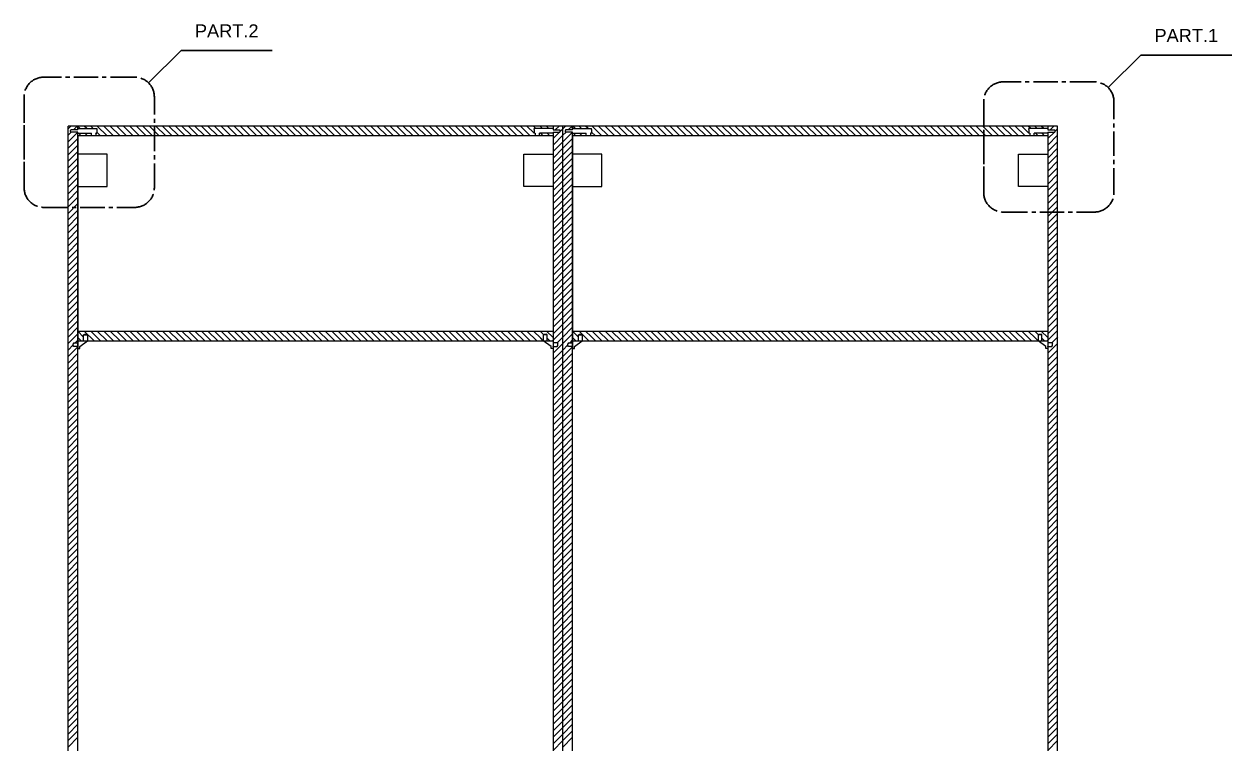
# Model space of a CAD drawing. Header units: millimetres. Extents: x -1233 to 3094, y -223 to 1764.
# Drawn here: x -715.5 to -530, y 1411.6 to 1522.2 of the extents above; entities that cross this region are included whole.
import ezdxf
from ezdxf.enums import TextEntityAlignment as Align

# ---------------------------------------------------------------- set-up
doc = ezdxf.new("R2010")
doc.units = ezdxf.units.MM
doc.linetypes.add('CENTER2', pattern=[1.125, 0.75, -0.125, 0.125, -0.125])
doc.layers.get('0').update_dxf_attribs({"color": 8})
doc.layers.add('A-SECT A-MCUT', color=7, linetype='Continuous', lineweight=35)
doc.layers.add('Campiture', color=1, linetype='Continuous')
doc.layers.add('Incastri', color=4, linetype='Continuous')
doc.styles.add('ARIAL', font='Arial.ttf')

msp = doc.modelspace()

# ---------------------------------------------------------------- linework, layer by layer
for p, q in [((-708.81, 1305.37), (-708.81, 1506.57)), ((-632.81, 1506.57), (-708.81, 1506.57)), ((-707.31, 1505.98), (-707.31, 1506.57)), ((-634.31, 1506.57), (-634.31, 1505.98)), ((-634.31, 1506.57), (-634.31, 1506.19)), ((-556.81, 1506.57), (-632.81, 1506.57)), ((-632.81, 1311.37), (-632.81, 1506.57)), ((-631.31, 1505.98), (-631.31, 1506.57)), ((-558.31, 1506.57), (-558.31, 1505.98)), ((-558.31, 1506.57), (-558.31, 1506.19)), ((-556.81, 1311.37), (-556.81, 1506.57)), ((-556.81, 1311.37), (-556.81, 1506.57)), ((-707.31, 1458.14), (-707.31, 1505.65)), ((-707.31, 1505.07), (-707.31, 1475.07)), ((-634.31, 1505.07), (-707.31, 1505.07)), ((-636.41, 1505.09), (-636.41, 1505.07)), ((-634.31, 1505.65), (-634.31, 1334.86)), ((-631.31, 1458.14), (-631.31, 1505.65)), ((-558.31, 1505.07), (-631.31, 1505.07)), ((-631.31, 1505.07), (-631.31, 1475.07)), ((-560.41, 1505.09), (-560.41, 1505.07)), ((-558.31, 1505.65), (-558.31, 1335.26)), ((-558.31, 1505.07), (-558.31, 1502.27)), ((-707.31, 1475.07), (-707.31, 1473.57)), ((-707.31, 1475.07), (-634.31, 1475.07)), ((-631.31, 1475.07), (-631.31, 1473.57)), ((-631.31, 1475.07), (-558.31, 1475.07)), ((-707.31, 1473.57), (-707.31, 1472.37)), ((-707.31, 1473.57), (-634.31, 1473.57)), ((-634.31, 1473.57), (-634.31, 1472.37)), ((-631.31, 1473.57), (-631.31, 1472.37)), ((-631.31, 1473.57), (-558.31, 1473.57)), ((-558.31, 1473.57), (-558.31, 1472.37)), ((-707.31, 1456.64), (-707.31, 1458.14)), ((-631.31, 1456.64), (-631.31, 1458.14)), ((-707.31, 1409.72), (-707.31, 1456.64)), ((-631.31, 1409.72), (-631.31, 1456.64))]:
    msp.add_line(p, q)
at = {"color": 175, "linetype": 'Continuous'}
for p, q in [((-704.56, 1505.39), (-704.51, 1505.45)), ((-634.31, 1505.65), (-634.3, 1505.65)), ((-558.31, 1505.65), (-558.3, 1505.65)), ((-635.81, 1473.57), (-636.19, 1473.95)), ((-634.39, 1473.57), (-634.31, 1473.65)), ((-559.81, 1473.57), (-560.19, 1473.95)), ((-558.39, 1473.57), (-558.31, 1473.65)), ((-634.31, 1472.65), (-634.29, 1472.67)), ((-558.31, 1472.65), (-558.29, 1472.67))]:
    msp.add_line(p, q, dxfattribs=at)
at = {"layer": 'A-SECT A-MCUT'}
for p, q in [((-691.43, 1518.19), (-696.43, 1513.19)), ((-691.43, 1518.19), (-677.43, 1518.19)), ((-544.04, 1517.48), (-549.04, 1512.48)), ((-544.04, 1517.48), (-530.04, 1517.48))]:
    msp.add_line(p, q, dxfattribs=at)
at = {"layer": 'A-SECT A-MCUT', "linetype": 'CENTER2', "ltscale": 5}
for points in [[(-715.55, 1497.07, 0.414214), (-712.55, 1494.07), (-698.55, 1494.07, 0.414214), (-695.55, 1497.07), (-695.55, 1511.07, 0.414214), (-698.55, 1514.07), (-712.55, 1514.07, 0.414214), (-715.55, 1511.07), (-715.55, 1497.07), (-715.55, 1511.07)], [(-568.16, 1496.35, 0.414214), (-565.16, 1493.35), (-551.16, 1493.35, 0.414214), (-548.16, 1496.35), (-548.16, 1510.35, 0.414214), (-551.16, 1513.35), (-565.16, 1513.35, 0.414214), (-568.16, 1510.35), (-568.16, 1496.35), (-568.16, 1510.35)]]:
    msp.add_lwpolyline(points, format="xyb", dxfattribs=at)
at = {"layer": 'Campiture', "linetype": 'Continuous'}
for p, q in [((-708.81, 1506.15), (-708.39, 1506.57)), ((-707.97, 1505.98), (-707.39, 1506.57)), ((-706.93, 1506.19), (-707.31, 1506.57)), ((-705.93, 1506.19), (-706.31, 1506.57)), ((-704.93, 1506.19), (-705.31, 1506.57)), ((-702.81, 1505.07), (-704.31, 1506.57)), ((-701.81, 1505.07), (-703.31, 1506.57)), ((-700.81, 1505.07), (-702.31, 1506.57)), ((-699.81, 1505.07), (-701.31, 1506.57)), ((-698.81, 1505.07), (-700.31, 1506.57)), ((-697.81, 1505.07), (-699.31, 1506.57)), ((-696.81, 1505.07), (-698.31, 1506.57)), ((-695.81, 1505.07), (-697.31, 1506.57)), ((-694.81, 1505.07), (-696.31, 1506.57)), ((-693.81, 1505.07), (-695.31, 1506.57)), ((-692.81, 1505.07), (-694.31, 1506.57)), ((-691.81, 1505.07), (-693.31, 1506.57)), ((-690.81, 1505.07), (-692.31, 1506.57)), ((-689.81, 1505.07), (-691.31, 1506.57)), ((-688.81, 1505.07), (-690.31, 1506.57)), ((-687.81, 1505.07), (-689.31, 1506.57)), ((-686.81, 1505.07), (-688.31, 1506.57)), ((-685.81, 1505.07), (-687.31, 1506.57)), ((-684.81, 1505.07), (-686.31, 1506.57)), ((-683.81, 1505.07), (-685.31, 1506.57)), ((-682.81, 1505.07), (-684.31, 1506.57)), ((-681.81, 1505.07), (-683.31, 1506.57)), ((-680.81, 1505.07), (-682.31, 1506.57)), ((-679.81, 1505.07), (-681.31, 1506.57)), ((-678.81, 1505.07), (-680.31, 1506.57)), ((-677.81, 1505.07), (-679.31, 1506.57)), ((-676.81, 1505.07), (-678.31, 1506.57)), ((-675.81, 1505.07), (-677.31, 1506.57)), ((-674.81, 1505.07), (-676.31, 1506.57)), ((-673.81, 1505.07), (-675.31, 1506.57)), ((-672.81, 1505.07), (-674.31, 1506.57)), ((-671.81, 1505.07), (-673.31, 1506.57)), ((-670.81, 1505.07), (-672.31, 1506.57)), ((-669.81, 1505.07), (-671.31, 1506.57)), ((-668.81, 1505.07), (-670.31, 1506.57)), ((-667.81, 1505.07), (-669.31, 1506.57)), ((-666.81, 1505.07), (-668.31, 1506.57)), ((-665.81, 1505.07), (-667.31, 1506.57)), ((-664.81, 1505.07), (-666.31, 1506.57)), ((-663.81, 1505.07), (-665.31, 1506.57)), ((-662.81, 1505.07), (-664.31, 1506.57)), ((-661.81, 1505.07), (-663.31, 1506.57)), ((-660.81, 1505.07), (-662.31, 1506.57)), ((-659.81, 1505.07), (-661.31, 1506.57)), ((-658.81, 1505.07), (-660.31, 1506.57)), ((-657.81, 1505.07), (-659.31, 1506.57)), ((-656.81, 1505.07), (-658.31, 1506.57)), ((-655.81, 1505.07), (-657.31, 1506.57)), ((-654.81, 1505.07), (-656.31, 1506.57)), ((-653.81, 1505.07), (-655.31, 1506.57)), ((-652.81, 1505.07), (-654.31, 1506.57)), ((-651.81, 1505.07), (-653.31, 1506.57)), ((-650.81, 1505.07), (-652.31, 1506.57)), ((-649.81, 1505.07), (-651.31, 1506.57)), ((-648.81, 1505.07), (-650.31, 1506.57)), ((-647.81, 1505.07), (-649.31, 1506.57)), ((-646.81, 1505.07), (-648.31, 1506.57)), ((-645.81, 1505.07), (-647.31, 1506.57)), ((-644.81, 1505.07), (-646.31, 1506.57)), ((-643.81, 1505.07), (-645.31, 1506.57)), ((-642.81, 1505.07), (-644.31, 1506.57)), ((-641.81, 1505.07), (-643.31, 1506.57)), ((-640.81, 1505.07), (-642.31, 1506.57)), ((-639.81, 1505.07), (-641.31, 1506.57)), ((-638.81, 1505.07), (-640.31, 1506.57)), ((-637.81, 1505.07), (-639.31, 1506.57)), ((-637.23, 1505.49), (-638.31, 1506.57)), ((-636.93, 1506.19), (-637.31, 1506.57)), ((-635.93, 1506.19), (-636.31, 1506.57)), ((-634.93, 1506.19), (-635.31, 1506.57)), ((-633.97, 1505.98), (-633.39, 1506.57)), ((-632.81, 1506.15), (-632.39, 1506.57)), ((-631.97, 1505.98), (-631.39, 1506.57)), ((-630.93, 1506.19), (-631.31, 1506.57)), ((-629.93, 1506.19), (-630.31, 1506.57)), ((-628.93, 1506.19), (-629.31, 1506.57)), ((-626.81, 1505.07), (-628.31, 1506.57)), ((-625.81, 1505.07), (-627.31, 1506.57)), ((-624.81, 1505.07), (-626.31, 1506.57)), ((-623.81, 1505.07), (-625.31, 1506.57)), ((-622.81, 1505.07), (-624.31, 1506.57)), ((-621.81, 1505.07), (-623.31, 1506.57)), ((-620.81, 1505.07), (-622.31, 1506.57)), ((-619.81, 1505.07), (-621.31, 1506.57)), ((-618.81, 1505.07), (-620.31, 1506.57)), ((-617.81, 1505.07), (-619.31, 1506.57)), ((-616.81, 1505.07), (-618.31, 1506.57)), ((-615.81, 1505.07), (-617.31, 1506.57)), ((-614.81, 1505.07), (-616.31, 1506.57)), ((-613.81, 1505.07), (-615.31, 1506.57)), ((-612.81, 1505.07), (-614.31, 1506.57)), ((-611.81, 1505.07), (-613.31, 1506.57)), ((-610.81, 1505.07), (-612.31, 1506.57)), ((-609.81, 1505.07), (-611.31, 1506.57)), ((-608.81, 1505.07), (-610.31, 1506.57)), ((-607.81, 1505.07), (-609.31, 1506.57)), ((-606.81, 1505.07), (-608.31, 1506.57)), ((-605.81, 1505.07), (-607.31, 1506.57)), ((-604.81, 1505.07), (-606.31, 1506.57)), ((-603.81, 1505.07), (-605.31, 1506.57)), ((-602.81, 1505.07), (-604.31, 1506.57)), ((-601.81, 1505.07), (-603.31, 1506.57)), ((-600.81, 1505.07), (-602.31, 1506.57)), ((-599.81, 1505.07), (-601.31, 1506.57)), ((-598.81, 1505.07), (-600.31, 1506.57)), ((-597.81, 1505.07), (-599.31, 1506.57)), ((-596.81, 1505.07), (-598.31, 1506.57)), ((-595.81, 1505.07), (-597.31, 1506.57)), ((-594.81, 1505.07), (-596.31, 1506.57)), ((-593.81, 1505.07), (-595.31, 1506.57)), ((-592.81, 1505.07), (-594.31, 1506.57)), ((-591.81, 1505.07), (-593.31, 1506.57)), ((-590.81, 1505.07), (-592.31, 1506.57)), ((-589.81, 1505.07), (-591.31, 1506.57)), ((-588.81, 1505.07), (-590.31, 1506.57)), ((-587.81, 1505.07), (-589.31, 1506.57)), ((-586.81, 1505.07), (-588.31, 1506.57)), ((-585.81, 1505.07), (-587.31, 1506.57)), ((-584.81, 1505.07), (-586.31, 1506.57)), ((-583.81, 1505.07), (-585.31, 1506.57)), ((-582.81, 1505.07), (-584.31, 1506.57)), ((-581.81, 1505.07), (-583.31, 1506.57)), ((-580.81, 1505.07), (-582.31, 1506.57)), ((-579.81, 1505.07), (-581.31, 1506.57)), ((-578.81, 1505.07), (-580.31, 1506.57)), ((-577.81, 1505.07), (-579.31, 1506.57)), ((-576.81, 1505.07), (-578.31, 1506.57)), ((-575.81, 1505.07), (-577.31, 1506.57)), ((-574.81, 1505.07), (-576.31, 1506.57)), ((-573.81, 1505.07), (-575.31, 1506.57)), ((-572.81, 1505.07), (-574.31, 1506.57)), ((-571.81, 1505.07), (-573.31, 1506.57)), ((-570.81, 1505.07), (-572.31, 1506.57)), ((-569.81, 1505.07), (-571.31, 1506.57)), ((-568.81, 1505.07), (-570.31, 1506.57)), ((-567.81, 1505.07), (-569.31, 1506.57)), ((-566.81, 1505.07), (-568.31, 1506.57)), ((-565.81, 1505.07), (-567.31, 1506.57)), ((-564.81, 1505.07), (-566.31, 1506.57)), ((-563.81, 1505.07), (-565.31, 1506.57)), ((-562.81, 1505.07), (-564.31, 1506.57)), ((-561.81, 1505.07), (-563.31, 1506.57)), ((-561.23, 1505.49), (-562.31, 1506.57)), ((-560.93, 1506.19), (-561.31, 1506.57)), ((-559.93, 1506.19), (-560.31, 1506.57)), ((-558.93, 1506.19), (-559.31, 1506.57)), ((-557.97, 1505.98), (-557.39, 1506.57)), ((-708.81, 1505.15), (-708.3, 1505.65)), ((-708.81, 1504.15), (-707.31, 1505.65)), ((-708.81, 1503.15), (-707.31, 1504.65)), ((-706.81, 1505.07), (-707.19, 1505.45)), ((-705.81, 1505.07), (-706.19, 1505.45)), ((-703.81, 1505.07), (-704.39, 1505.64)), ((-635.81, 1505.07), (-636.19, 1505.45)), ((-634.81, 1505.07), (-635.19, 1505.45)), ((-634.31, 1504.65), (-633.3, 1505.65)), ((-634.31, 1503.65), (-632.81, 1505.15)), ((-633.19, 1505.76), (-632.81, 1506.15)), ((-632.81, 1505.15), (-632.3, 1505.65)), ((-632.81, 1504.15), (-631.31, 1505.65)), ((-632.81, 1503.15), (-631.31, 1504.65)), ((-630.81, 1505.07), (-631.19, 1505.45)), ((-629.81, 1505.07), (-630.19, 1505.45)), ((-627.81, 1505.07), (-628.39, 1505.64)), ((-559.81, 1505.07), (-560.19, 1505.45)), ((-558.81, 1505.07), (-559.19, 1505.45)), ((-558.31, 1504.65), (-557.3, 1505.65)), ((-558.31, 1503.65), (-556.81, 1505.15)), ((-557.19, 1505.76), (-556.81, 1506.15)), ((-708.81, 1502.15), (-707.31, 1503.65)), ((-708.81, 1501.15), (-707.31, 1502.65)), ((-634.31, 1502.65), (-632.81, 1504.15)), ((-634.31, 1501.65), (-632.81, 1503.15)), ((-632.81, 1502.15), (-631.31, 1503.65)), ((-632.81, 1501.15), (-631.31, 1502.65)), ((-558.31, 1502.65), (-556.81, 1504.15)), ((-558.31, 1501.65), (-556.81, 1503.15)), ((-708.81, 1500.15), (-707.31, 1501.65)), ((-634.31, 1500.65), (-632.81, 1502.15)), ((-634.31, 1499.65), (-632.81, 1501.15)), ((-632.81, 1500.15), (-631.31, 1501.65)), ((-558.31, 1500.65), (-556.81, 1502.15)), ((-558.31, 1499.65), (-556.81, 1501.15)), ((-708.81, 1499.15), (-707.31, 1500.65)), ((-708.81, 1498.15), (-707.31, 1499.65)), ((-634.31, 1498.65), (-632.81, 1500.15)), ((-634.31, 1497.65), (-632.81, 1499.15)), ((-632.81, 1499.15), (-631.31, 1500.65)), ((-632.81, 1498.15), (-631.31, 1499.65)), ((-558.31, 1498.65), (-556.81, 1500.15)), ((-558.31, 1497.65), (-556.81, 1499.15)), ((-708.81, 1497.15), (-707.31, 1498.65)), ((-708.81, 1496.15), (-707.31, 1497.65)), ((-634.31, 1496.65), (-632.81, 1498.15)), ((-634.31, 1495.65), (-632.81, 1497.15)), ((-632.81, 1497.15), (-631.31, 1498.65)), ((-632.81, 1496.15), (-631.31, 1497.65)), ((-558.31, 1496.65), (-556.81, 1498.15)), ((-558.31, 1495.65), (-556.81, 1497.15)), ((-708.81, 1495.15), (-707.31, 1496.65)), ((-708.81, 1494.15), (-707.31, 1495.65)), ((-634.31, 1494.65), (-632.81, 1496.15)), ((-632.81, 1495.15), (-631.31, 1496.65)), ((-632.81, 1494.15), (-631.31, 1495.65)), ((-558.31, 1494.65), (-556.81, 1496.15)), ((-708.81, 1493.15), (-707.31, 1494.65)), ((-708.81, 1492.15), (-707.31, 1493.65)), ((-634.31, 1493.65), (-632.81, 1495.15)), ((-634.31, 1492.65), (-632.81, 1494.15)), ((-632.81, 1493.15), (-631.31, 1494.65)), ((-632.81, 1492.15), (-631.31, 1493.65)), ((-558.31, 1493.65), (-556.81, 1495.15)), ((-558.31, 1492.65), (-556.81, 1494.15)), ((-708.81, 1491.15), (-707.31, 1492.65)), ((-708.81, 1490.15), (-707.31, 1491.65)), ((-634.31, 1491.65), (-632.81, 1493.15)), ((-634.31, 1490.65), (-632.81, 1492.15)), ((-632.81, 1491.15), (-631.31, 1492.65)), ((-632.81, 1490.15), (-631.31, 1491.65)), ((-558.31, 1491.65), (-556.81, 1493.15)), ((-558.31, 1490.65), (-556.81, 1492.15)), ((-708.81, 1489.15), (-707.31, 1490.65)), ((-708.81, 1488.15), (-707.31, 1489.65)), ((-634.31, 1489.65), (-632.81, 1491.15)), ((-634.31, 1488.65), (-632.81, 1490.15)), ((-632.81, 1489.15), (-631.31, 1490.65)), ((-632.81, 1488.15), (-631.31, 1489.65)), ((-558.31, 1489.65), (-556.81, 1491.15)), ((-558.31, 1488.65), (-556.81, 1490.15)), ((-708.81, 1487.15), (-707.31, 1488.65)), ((-634.31, 1487.65), (-632.81, 1489.15)), ((-634.31, 1486.65), (-632.81, 1488.15)), ((-632.81, 1487.15), (-631.31, 1488.65)), ((-558.31, 1487.65), (-556.81, 1489.15)), ((-558.31, 1486.65), (-556.81, 1488.15)), ((-708.81, 1486.15), (-707.31, 1487.65)), ((-708.81, 1485.15), (-707.31, 1486.65)), ((-634.31, 1485.65), (-632.81, 1487.15)), ((-634.31, 1484.65), (-632.81, 1486.15)), ((-632.81, 1486.15), (-631.31, 1487.65)), ((-632.81, 1485.15), (-631.31, 1486.65)), ((-558.31, 1485.65), (-556.81, 1487.15)), ((-558.31, 1484.65), (-556.81, 1486.15)), ((-708.81, 1484.15), (-707.31, 1485.65)), ((-708.81, 1483.15), (-707.31, 1484.65)), ((-634.31, 1483.65), (-632.81, 1485.15)), ((-634.31, 1482.65), (-632.81, 1484.15)), ((-632.81, 1484.15), (-631.31, 1485.65)), ((-632.81, 1483.15), (-631.31, 1484.65)), ((-558.31, 1483.65), (-556.81, 1485.15)), ((-558.31, 1482.65), (-556.81, 1484.15)), ((-708.81, 1482.15), (-707.31, 1483.65)), ((-708.81, 1481.15), (-707.31, 1482.65)), ((-634.31, 1481.65), (-632.81, 1483.15)), ((-632.81, 1482.15), (-631.31, 1483.65)), ((-632.81, 1481.15), (-631.31, 1482.65)), ((-558.31, 1481.65), (-556.81, 1483.15)), ((-708.81, 1480.15), (-707.31, 1481.65)), ((-708.81, 1479.15), (-707.31, 1480.65)), ((-634.31, 1480.65), (-632.81, 1482.15)), ((-634.31, 1479.65), (-632.81, 1481.15)), ((-632.81, 1480.15), (-631.31, 1481.65)), ((-632.81, 1479.15), (-631.31, 1480.65)), ((-558.31, 1480.65), (-556.81, 1482.15)), ((-558.31, 1479.65), (-556.81, 1481.15)), ((-708.81, 1478.15), (-707.31, 1479.65)), ((-708.81, 1477.15), (-707.31, 1478.65)), ((-634.31, 1478.65), (-632.81, 1480.15)), ((-634.31, 1477.65), (-632.81, 1479.15)), ((-632.81, 1478.15), (-631.31, 1479.65)), ((-632.81, 1477.15), (-631.31, 1478.65)), ((-558.31, 1478.65), (-556.81, 1480.15)), ((-558.31, 1477.65), (-556.81, 1479.15)), ((-708.81, 1476.15), (-707.31, 1477.65)), ((-708.81, 1475.15), (-707.31, 1476.65)), ((-634.31, 1476.65), (-632.81, 1478.15)), ((-634.31, 1475.65), (-632.81, 1477.15)), ((-632.81, 1476.15), (-631.31, 1477.65)), ((-632.81, 1475.15), (-631.31, 1476.65)), ((-558.31, 1476.65), (-556.81, 1478.15)), ((-558.31, 1475.65), (-556.81, 1477.15)), ((-708.81, 1474.15), (-707.31, 1475.65)), ((-706.41, 1474.12), (-707.31, 1475.07)), ((-704.81, 1473.57), (-706.31, 1475.07)), ((-704.47, 1474.22), (-705.31, 1475.07)), ((-702.81, 1473.57), (-704.31, 1475.07)), ((-701.81, 1473.57), (-703.31, 1475.07)), ((-700.81, 1473.57), (-702.31, 1475.07)), ((-699.81, 1473.57), (-701.31, 1475.07)), ((-698.81, 1473.57), (-700.31, 1475.07)), ((-697.81, 1473.57), (-699.31, 1475.07)), ((-696.81, 1473.57), (-698.31, 1475.07)), ((-695.81, 1473.57), (-697.31, 1475.07)), ((-694.81, 1473.57), (-696.31, 1475.07)), ((-693.81, 1473.57), (-695.31, 1475.07)), ((-692.81, 1473.57), (-694.31, 1475.07)), ((-691.81, 1473.57), (-693.31, 1475.07)), ((-690.81, 1473.57), (-692.31, 1475.07)), ((-689.81, 1473.57), (-691.31, 1475.07)), ((-688.81, 1473.57), (-690.31, 1475.07)), ((-687.81, 1473.57), (-689.31, 1475.07)), ((-686.81, 1473.57), (-688.31, 1475.07)), ((-685.81, 1473.57), (-687.31, 1475.07)), ((-684.81, 1473.57), (-686.31, 1475.07)), ((-683.81, 1473.57), (-685.31, 1475.07)), ((-682.81, 1473.57), (-684.31, 1475.07)), ((-681.81, 1473.57), (-683.31, 1475.07)), ((-680.81, 1473.57), (-682.31, 1475.07)), ((-679.81, 1473.57), (-681.31, 1475.07)), ((-678.81, 1473.57), (-680.31, 1475.07)), ((-677.81, 1473.57), (-679.31, 1475.07)), ((-676.81, 1473.57), (-678.31, 1475.07)), ((-675.81, 1473.57), (-677.31, 1475.07)), ((-674.81, 1473.57), (-676.31, 1475.07)), ((-673.81, 1473.57), (-675.31, 1475.07)), ((-672.81, 1473.57), (-674.31, 1475.07)), ((-671.81, 1473.57), (-673.31, 1475.07)), ((-670.81, 1473.57), (-672.31, 1475.07)), ((-669.81, 1473.57), (-671.31, 1475.07)), ((-668.81, 1473.57), (-670.31, 1475.07)), ((-667.81, 1473.57), (-669.31, 1475.07)), ((-666.81, 1473.57), (-668.31, 1475.07)), ((-665.81, 1473.57), (-667.31, 1475.07)), ((-664.81, 1473.57), (-666.31, 1475.07)), ((-663.81, 1473.57), (-665.31, 1475.07)), ((-662.81, 1473.57), (-664.31, 1475.07)), ((-661.81, 1473.57), (-663.31, 1475.07)), ((-660.81, 1473.57), (-662.31, 1475.07)), ((-659.81, 1473.57), (-661.31, 1475.07)), ((-658.81, 1473.57), (-660.31, 1475.07)), ((-657.81, 1473.57), (-659.31, 1475.07)), ((-656.81, 1473.57), (-658.31, 1475.07)), ((-655.81, 1473.57), (-657.31, 1475.07)), ((-654.81, 1473.57), (-656.31, 1475.07)), ((-653.81, 1473.57), (-655.31, 1475.07)), ((-652.81, 1473.57), (-654.31, 1475.07)), ((-651.81, 1473.57), (-653.31, 1475.07)), ((-650.81, 1473.57), (-652.31, 1475.07)), ((-649.81, 1473.57), (-651.31, 1475.07)), ((-648.81, 1473.57), (-650.31, 1475.07)), ((-647.81, 1473.57), (-649.31, 1475.07)), ((-646.81, 1473.57), (-648.31, 1475.07)), ((-645.81, 1473.57), (-647.31, 1475.07)), ((-644.81, 1473.57), (-646.31, 1475.07)), ((-643.81, 1473.57), (-645.31, 1475.07)), ((-642.81, 1473.57), (-644.31, 1475.07)), ((-641.81, 1473.57), (-643.31, 1475.07)), ((-640.81, 1473.57), (-642.31, 1475.07)), ((-639.81, 1473.57), (-641.31, 1475.07)), ((-638.81, 1473.57), (-640.31, 1475.07)), ((-637.81, 1473.57), (-639.31, 1475.07)), ((-636.81, 1473.57), (-638.31, 1475.07)), ((-636.19, 1473.95), (-637.31, 1475.07)), ((-635.74, 1474.5), (-636.31, 1475.07)), ((-634.31, 1474.07), (-635.31, 1475.07)), ((-634.31, 1474.65), (-632.81, 1476.15)), ((-634.31, 1473.65), (-632.81, 1475.15)), ((-632.81, 1474.15), (-631.31, 1475.65)), ((-630.41, 1474.12), (-631.31, 1475.07)), ((-628.81, 1473.57), (-630.31, 1475.07)), ((-628.47, 1474.22), (-629.31, 1475.07)), ((-626.81, 1473.57), (-628.31, 1475.07)), ((-625.81, 1473.57), (-627.31, 1475.07)), ((-624.81, 1473.57), (-626.31, 1475.07)), ((-623.81, 1473.57), (-625.31, 1475.07)), ((-622.81, 1473.57), (-624.31, 1475.07)), ((-621.81, 1473.57), (-623.31, 1475.07)), ((-620.81, 1473.57), (-622.31, 1475.07)), ((-619.81, 1473.57), (-621.31, 1475.07)), ((-618.81, 1473.57), (-620.31, 1475.07)), ((-617.81, 1473.57), (-619.31, 1475.07)), ((-616.81, 1473.57), (-618.31, 1475.07)), ((-615.81, 1473.57), (-617.31, 1475.07)), ((-614.81, 1473.57), (-616.31, 1475.07)), ((-613.81, 1473.57), (-615.31, 1475.07)), ((-612.81, 1473.57), (-614.31, 1475.07)), ((-611.81, 1473.57), (-613.31, 1475.07)), ((-610.81, 1473.57), (-612.31, 1475.07)), ((-609.81, 1473.57), (-611.31, 1475.07)), ((-608.81, 1473.57), (-610.31, 1475.07)), ((-607.81, 1473.57), (-609.31, 1475.07)), ((-606.81, 1473.57), (-608.31, 1475.07)), ((-605.81, 1473.57), (-607.31, 1475.07)), ((-604.81, 1473.57), (-606.31, 1475.07)), ((-603.81, 1473.57), (-605.31, 1475.07)), ((-602.81, 1473.57), (-604.31, 1475.07)), ((-601.81, 1473.57), (-603.31, 1475.07)), ((-600.81, 1473.57), (-602.31, 1475.07)), ((-599.81, 1473.57), (-601.31, 1475.07)), ((-598.81, 1473.57), (-600.31, 1475.07)), ((-597.81, 1473.57), (-599.31, 1475.07)), ((-596.81, 1473.57), (-598.31, 1475.07)), ((-595.81, 1473.57), (-597.31, 1475.07)), ((-594.81, 1473.57), (-596.31, 1475.07)), ((-593.81, 1473.57), (-595.31, 1475.07)), ((-592.81, 1473.57), (-594.31, 1475.07)), ((-591.81, 1473.57), (-593.31, 1475.07)), ((-590.81, 1473.57), (-592.31, 1475.07)), ((-589.81, 1473.57), (-591.31, 1475.07)), ((-588.81, 1473.57), (-590.31, 1475.07)), ((-587.81, 1473.57), (-589.31, 1475.07)), ((-586.81, 1473.57), (-588.31, 1475.07)), ((-585.81, 1473.57), (-587.31, 1475.07)), ((-584.81, 1473.57), (-586.31, 1475.07)), ((-583.81, 1473.57), (-585.31, 1475.07)), ((-582.81, 1473.57), (-584.31, 1475.07)), ((-581.81, 1473.57), (-583.31, 1475.07)), ((-580.81, 1473.57), (-582.31, 1475.07)), ((-579.81, 1473.57), (-581.31, 1475.07)), ((-578.81, 1473.57), (-580.31, 1475.07)), ((-577.81, 1473.57), (-579.31, 1475.07)), ((-576.81, 1473.57), (-578.31, 1475.07)), ((-575.81, 1473.57), (-577.31, 1475.07)), ((-574.81, 1473.57), (-576.31, 1475.07)), ((-573.81, 1473.57), (-575.31, 1475.07)), ((-572.81, 1473.57), (-574.31, 1475.07)), ((-571.81, 1473.57), (-573.31, 1475.07)), ((-570.81, 1473.57), (-572.31, 1475.07)), ((-569.81, 1473.57), (-571.31, 1475.07)), ((-568.81, 1473.57), (-570.31, 1475.07)), ((-567.81, 1473.57), (-569.31, 1475.07)), ((-566.81, 1473.57), (-568.31, 1475.07)), ((-565.81, 1473.57), (-567.31, 1475.07)), ((-564.81, 1473.57), (-566.31, 1475.07)), ((-563.81, 1473.57), (-565.31, 1475.07)), ((-562.81, 1473.57), (-564.31, 1475.07)), ((-561.81, 1473.57), (-563.31, 1475.07)), ((-560.81, 1473.57), (-562.31, 1475.07)), ((-560.19, 1473.95), (-561.31, 1475.07)), ((-559.74, 1474.5), (-560.31, 1475.07)), ((-558.31, 1474.07), (-559.31, 1475.07)), ((-558.31, 1474.65), (-556.81, 1476.15)), ((-558.31, 1473.65), (-556.81, 1475.15)), ((-708.81, 1473.15), (-707.31, 1474.65)), ((-708.81, 1472.15), (-708.02, 1472.93)), ((-707.69, 1473.27), (-707.31, 1473.65)), ((-706.81, 1473.57), (-707.31, 1474.07)), ((-703.81, 1473.57), (-704.47, 1474.22)), ((-634.81, 1473.57), (-635.21, 1473.97)), ((-634.31, 1471.65), (-632.81, 1473.15)), ((-633.69, 1473.26), (-632.81, 1474.15)), ((-632.81, 1473.15), (-631.31, 1474.65)), ((-632.81, 1472.15), (-632.02, 1472.93)), ((-631.69, 1473.27), (-631.31, 1473.65)), ((-630.81, 1473.57), (-631.31, 1474.07)), ((-627.81, 1473.57), (-628.47, 1474.22)), ((-558.81, 1473.57), (-559.21, 1473.97)), ((-558.31, 1471.65), (-556.81, 1473.15)), ((-557.7, 1473.27), (-556.78, 1474.2)), ((-708.81, 1471.15), (-707.31, 1472.65)), ((-708.81, 1470.15), (-707.31, 1471.65)), ((-634.31, 1470.65), (-632.81, 1472.15)), ((-634.31, 1469.65), (-632.81, 1471.15)), ((-632.81, 1471.15), (-631.31, 1472.65)), ((-632.81, 1470.15), (-631.31, 1471.65)), ((-558.31, 1470.65), (-556.81, 1472.15)), ((-558.31, 1469.65), (-556.81, 1471.15)), ((-708.81, 1469.15), (-707.31, 1470.65)), ((-708.81, 1468.15), (-707.31, 1469.65)), ((-634.31, 1468.65), (-632.81, 1470.15)), ((-632.81, 1469.15), (-631.31, 1470.65)), ((-632.81, 1468.15), (-631.31, 1469.65)), ((-558.31, 1468.65), (-556.81, 1470.15)), ((-708.81, 1467.15), (-707.31, 1468.65)), ((-708.81, 1466.15), (-707.31, 1467.65)), ((-634.31, 1467.65), (-632.81, 1469.15)), ((-634.31, 1466.65), (-632.81, 1468.15)), ((-632.81, 1467.15), (-631.31, 1468.65)), ((-632.81, 1466.15), (-631.31, 1467.65)), ((-558.31, 1467.65), (-556.81, 1469.15)), ((-558.31, 1466.65), (-556.81, 1468.15)), ((-708.81, 1465.15), (-707.31, 1466.65)), ((-708.81, 1464.15), (-707.31, 1465.65)), ((-634.31, 1465.65), (-632.81, 1467.15)), ((-634.31, 1464.65), (-632.81, 1466.15)), ((-632.81, 1465.15), (-631.31, 1466.65)), ((-632.81, 1464.15), (-631.31, 1465.65)), ((-558.31, 1465.65), (-556.81, 1467.15)), ((-558.31, 1464.65), (-556.81, 1466.15)), ((-708.81, 1463.15), (-707.31, 1464.65)), ((-708.81, 1462.15), (-707.31, 1463.65)), ((-634.31, 1463.65), (-632.81, 1465.15)), ((-634.31, 1462.65), (-632.81, 1464.15)), ((-632.81, 1463.15), (-631.31, 1464.65)), ((-632.81, 1462.15), (-631.31, 1463.65)), ((-558.31, 1463.65), (-556.81, 1465.15)), ((-558.31, 1462.65), (-556.81, 1464.15)), ((-708.81, 1461.15), (-707.31, 1462.65)), ((-634.31, 1461.65), (-632.81, 1463.15)), ((-634.31, 1460.65), (-632.81, 1462.15)), ((-632.81, 1461.15), (-631.31, 1462.65)), ((-558.31, 1461.65), (-556.81, 1463.15)), ((-558.31, 1460.65), (-556.81, 1462.15)), ((-708.81, 1460.15), (-707.31, 1461.65)), ((-708.81, 1459.15), (-707.31, 1460.65)), ((-634.31, 1459.65), (-632.81, 1461.15)), ((-634.31, 1458.65), (-632.81, 1460.15)), ((-632.81, 1460.15), (-631.31, 1461.65)), ((-632.81, 1459.15), (-631.31, 1460.65)), ((-558.31, 1459.65), (-556.81, 1461.15)), ((-558.31, 1458.65), (-556.81, 1460.15)), ((-708.81, 1458.15), (-707.31, 1459.65)), ((-708.81, 1457.15), (-707.31, 1458.65)), ((-634.31, 1457.65), (-632.81, 1459.15)), ((-634.31, 1456.65), (-632.81, 1458.15)), ((-632.81, 1458.15), (-631.31, 1459.65)), ((-632.81, 1457.15), (-631.31, 1458.65)), ((-558.31, 1457.65), (-556.81, 1459.15)), ((-558.31, 1456.65), (-556.81, 1458.15)), ((-708.81, 1456.15), (-707.31, 1457.65)), ((-708.81, 1455.15), (-707.31, 1456.65)), ((-634.31, 1455.65), (-632.81, 1457.15)), ((-632.81, 1456.15), (-631.31, 1457.65)), ((-632.81, 1455.15), (-631.31, 1456.65)), ((-558.31, 1455.65), (-556.81, 1457.15)), ((-708.81, 1454.15), (-707.31, 1455.65)), ((-708.81, 1453.15), (-707.31, 1454.65)), ((-634.31, 1454.65), (-632.81, 1456.15)), ((-634.31, 1453.65), (-632.81, 1455.15)), ((-632.81, 1454.15), (-631.31, 1455.65)), ((-632.81, 1453.15), (-631.31, 1454.65)), ((-558.31, 1454.65), (-556.81, 1456.15)), ((-558.31, 1453.65), (-556.81, 1455.15)), ((-708.81, 1452.15), (-707.31, 1453.65)), ((-708.81, 1451.15), (-707.31, 1452.65)), ((-634.31, 1452.65), (-632.81, 1454.15)), ((-634.31, 1451.65), (-632.81, 1453.15)), ((-632.81, 1452.15), (-631.31, 1453.65)), ((-632.81, 1451.15), (-631.31, 1452.65)), ((-558.31, 1452.65), (-556.81, 1454.15)), ((-558.31, 1451.65), (-556.81, 1453.15)), ((-708.81, 1450.15), (-707.31, 1451.65)), ((-708.81, 1449.15), (-707.31, 1450.65)), ((-634.31, 1450.65), (-632.81, 1452.15)), ((-634.31, 1449.65), (-632.81, 1451.15)), ((-632.81, 1450.15), (-631.31, 1451.65)), ((-632.81, 1449.15), (-631.31, 1450.65)), ((-558.31, 1450.65), (-556.81, 1452.15)), ((-558.31, 1449.65), (-556.81, 1451.15)), ((-708.81, 1448.15), (-707.31, 1449.65)), ((-634.31, 1448.65), (-632.81, 1450.15)), ((-634.31, 1447.65), (-632.81, 1449.15)), ((-632.81, 1448.15), (-631.31, 1449.65)), ((-558.31, 1448.65), (-556.81, 1450.15)), ((-558.31, 1447.65), (-556.81, 1449.15)), ((-708.81, 1447.15), (-707.31, 1448.65)), ((-708.81, 1446.15), (-707.31, 1447.65)), ((-634.31, 1446.65), (-632.81, 1448.15)), ((-634.31, 1445.65), (-632.81, 1447.15)), ((-632.81, 1447.15), (-631.31, 1448.65)), ((-632.81, 1446.15), (-631.31, 1447.65)), ((-558.31, 1446.65), (-556.81, 1448.15)), ((-558.31, 1445.65), (-556.81, 1447.15)), ((-708.81, 1445.15), (-707.31, 1446.65)), ((-708.81, 1444.15), (-707.31, 1445.65)), ((-634.31, 1444.65), (-632.81, 1446.15)), ((-634.31, 1443.65), (-632.81, 1445.15)), ((-632.81, 1445.15), (-631.31, 1446.65)), ((-632.81, 1444.15), (-631.31, 1445.65)), ((-558.31, 1444.65), (-556.81, 1446.15)), ((-558.31, 1443.65), (-556.81, 1445.15)), ((-708.81, 1443.15), (-707.31, 1444.65)), ((-708.81, 1442.15), (-707.31, 1443.65)), ((-634.31, 1442.65), (-632.81, 1444.15)), ((-632.81, 1443.15), (-631.31, 1444.65)), ((-632.81, 1442.15), (-631.31, 1443.65)), ((-558.31, 1442.65), (-556.81, 1444.15)), ((-708.81, 1441.15), (-707.31, 1442.65)), ((-708.81, 1440.15), (-707.31, 1441.65)), ((-634.31, 1441.65), (-632.81, 1443.15)), ((-634.31, 1440.65), (-632.81, 1442.15)), ((-632.81, 1441.15), (-631.31, 1442.65)), ((-632.81, 1440.15), (-631.31, 1441.65)), ((-558.31, 1441.65), (-556.81, 1443.15)), ((-558.31, 1440.65), (-556.81, 1442.15)), ((-708.81, 1439.15), (-707.31, 1440.65)), ((-708.81, 1438.15), (-707.31, 1439.65)), ((-634.31, 1439.65), (-632.81, 1441.15)), ((-634.31, 1438.65), (-632.81, 1440.15)), ((-632.81, 1439.15), (-631.31, 1440.65)), ((-632.81, 1438.15), (-631.31, 1439.65)), ((-558.31, 1439.65), (-556.81, 1441.15)), ((-558.31, 1438.65), (-556.81, 1440.15)), ((-708.81, 1437.15), (-707.31, 1438.65)), ((-634.31, 1437.65), (-632.81, 1439.15)), ((-634.31, 1436.65), (-632.81, 1438.15)), ((-632.81, 1437.15), (-631.31, 1438.65)), ((-558.31, 1437.65), (-556.81, 1439.15)), ((-558.31, 1436.65), (-556.81, 1438.15)), ((-708.81, 1436.15), (-707.31, 1437.65)), ((-708.81, 1435.15), (-707.31, 1436.65)), ((-634.31, 1435.65), (-632.81, 1437.15)), ((-634.31, 1434.65), (-632.81, 1436.15)), ((-632.81, 1436.15), (-631.31, 1437.65)), ((-632.81, 1435.15), (-631.31, 1436.65)), ((-558.31, 1435.65), (-556.81, 1437.15)), ((-558.31, 1434.65), (-556.81, 1436.15)), ((-708.81, 1434.15), (-707.31, 1435.65)), ((-708.81, 1433.15), (-707.31, 1434.65)), ((-634.31, 1433.65), (-632.81, 1435.15)), ((-634.31, 1432.65), (-632.81, 1434.15)), ((-632.81, 1434.15), (-631.31, 1435.65)), ((-632.81, 1433.15), (-631.31, 1434.65)), ((-558.31, 1433.65), (-556.81, 1435.15)), ((-558.31, 1432.65), (-556.81, 1434.15)), ((-708.81, 1432.15), (-707.31, 1433.65)), ((-708.81, 1431.15), (-707.31, 1432.65)), ((-634.31, 1431.65), (-632.81, 1433.15)), ((-634.31, 1430.65), (-632.81, 1432.15)), ((-632.81, 1432.15), (-631.31, 1433.65)), ((-632.81, 1431.15), (-631.31, 1432.65)), ((-558.31, 1431.65), (-556.81, 1433.15)), ((-558.31, 1430.65), (-556.81, 1432.15)), ((-708.81, 1430.15), (-707.31, 1431.65)), ((-708.81, 1429.15), (-707.31, 1430.65)), ((-634.31, 1429.65), (-632.81, 1431.15)), ((-632.81, 1430.15), (-631.31, 1431.65)), ((-632.81, 1429.15), (-631.31, 1430.65)), ((-558.31, 1429.65), (-556.81, 1431.15)), ((-708.81, 1428.15), (-707.31, 1429.65)), ((-708.81, 1427.15), (-707.31, 1428.65)), ((-634.31, 1428.65), (-632.81, 1430.15)), ((-634.31, 1427.65), (-632.81, 1429.15)), ((-632.81, 1428.15), (-631.31, 1429.65)), ((-632.81, 1427.15), (-631.31, 1428.65)), ((-558.31, 1428.65), (-556.81, 1430.15)), ((-558.31, 1427.65), (-556.81, 1429.15)), ((-708.81, 1426.15), (-707.31, 1427.65)), ((-708.81, 1425.15), (-707.31, 1426.65)), ((-634.31, 1426.65), (-632.81, 1428.15)), ((-634.31, 1425.65), (-632.81, 1427.15)), ((-632.81, 1426.15), (-631.31, 1427.65)), ((-632.81, 1425.15), (-631.31, 1426.65)), ((-558.31, 1426.65), (-556.81, 1428.15)), ((-558.31, 1425.65), (-556.81, 1427.15)), ((-708.81, 1424.15), (-707.31, 1425.65)), ((-634.31, 1424.65), (-632.81, 1426.15)), ((-634.31, 1423.65), (-632.81, 1425.15)), ((-632.81, 1424.15), (-631.31, 1425.65)), ((-558.31, 1424.65), (-556.81, 1426.15)), ((-558.31, 1423.65), (-556.81, 1425.15)), ((-708.81, 1423.15), (-707.31, 1424.65)), ((-708.81, 1422.15), (-707.31, 1423.65)), ((-634.31, 1422.65), (-632.81, 1424.15)), ((-634.31, 1421.65), (-632.81, 1423.15)), ((-632.81, 1423.15), (-631.31, 1424.65)), ((-632.81, 1422.15), (-631.31, 1423.65)), ((-558.31, 1422.65), (-556.81, 1424.15)), ((-558.31, 1421.65), (-556.81, 1423.15)), ((-708.81, 1421.15), (-707.31, 1422.65)), ((-708.81, 1420.15), (-707.31, 1421.65)), ((-634.31, 1420.65), (-632.81, 1422.15)), ((-634.31, 1419.65), (-632.81, 1421.15)), ((-632.81, 1421.15), (-631.31, 1422.65)), ((-632.81, 1420.15), (-631.31, 1421.65)), ((-558.31, 1420.65), (-556.81, 1422.15)), ((-558.31, 1419.65), (-556.81, 1421.15)), ((-708.81, 1419.15), (-707.31, 1420.65)), ((-708.81, 1418.15), (-707.31, 1419.65)), ((-634.31, 1418.65), (-632.81, 1420.15)), ((-634.31, 1417.65), (-632.81, 1419.15)), ((-632.81, 1419.15), (-631.31, 1420.65)), ((-632.81, 1418.15), (-631.31, 1419.65)), ((-558.31, 1418.65), (-556.81, 1420.15)), ((-558.31, 1417.65), (-556.81, 1419.15)), ((-708.81, 1417.15), (-707.31, 1418.65)), ((-708.81, 1416.15), (-707.31, 1417.65)), ((-634.31, 1416.65), (-632.81, 1418.15)), ((-632.81, 1417.15), (-631.31, 1418.65)), ((-632.81, 1416.15), (-631.31, 1417.65)), ((-558.31, 1416.65), (-556.81, 1418.15)), ((-708.81, 1415.15), (-707.31, 1416.65)), ((-708.81, 1414.15), (-707.31, 1415.65)), ((-634.31, 1415.65), (-632.81, 1417.15)), ((-634.31, 1414.65), (-632.81, 1416.15)), ((-632.81, 1415.15), (-631.31, 1416.65)), ((-632.81, 1414.15), (-631.31, 1415.65)), ((-558.31, 1415.65), (-556.81, 1417.15)), ((-558.31, 1414.65), (-556.81, 1416.15)), ((-708.81, 1413.15), (-707.31, 1414.65)), ((-708.81, 1412.15), (-707.31, 1413.65)), ((-634.31, 1413.65), (-632.81, 1415.15)), ((-634.31, 1412.65), (-632.81, 1414.15)), ((-632.81, 1413.15), (-631.31, 1414.65)), ((-632.81, 1412.15), (-631.31, 1413.65)), ((-558.31, 1413.65), (-556.81, 1415.15)), ((-558.31, 1412.65), (-556.81, 1414.15)), ((-708.81, 1411.15), (-707.31, 1412.65)), ((-634.31, 1411.65), (-632.81, 1413.15)), ((-634.31, 1410.65), (-632.81, 1412.15)), ((-632.81, 1411.15), (-631.31, 1412.65)), ((-558.31, 1411.65), (-556.81, 1413.15)), ((-558.31, 1410.65), (-556.81, 1412.15))]:
    msp.add_line(p, q, dxfattribs=at)
at = {"layer": 'Campiture'}
for p, q in [((-632.81, 1311.37), (-632.81, 1506.57)), ((-634.31, 1505.07), (-634.31, 1502.27)), ((-707.92, 1473.27), (-708.02, 1473.09)), ((-708.02, 1472.84), (-708.02, 1473.09)), ((-707.92, 1473.27), (-707.31, 1473.27)), ((-707.92, 1472.67), (-708.02, 1472.84)), ((-707.31, 1472.67), (-707.92, 1472.67))]:
    msp.add_line(p, q, dxfattribs=at)
at = {"layer": 'Incastri'}
for p, q in [((-708.37, 1505.98), (-708.42, 1505.9)), ((-708.42, 1505.73), (-708.42, 1505.9)), ((-708.37, 1505.65), (-708.42, 1505.73)), ((-707.31, 1505.98), (-708.37, 1505.98)), ((-707.31, 1505.65), (-708.37, 1505.65)), ((-707.31, 1506.19), (-704.39, 1506.19)), ((-707.31, 1506.19), (-704.39, 1506.19)), ((-707.31, 1505.45), (-705.21, 1505.45)), ((-705.21, 1505.07), (-705.21, 1505.45)), ((-704.48, 1505.45), (-704.56, 1505.45)), ((-704.56, 1505.45), (-704.56, 1505.07)), ((-704.48, 1505.45), (-704.39, 1505.45)), ((-704.39, 1506.19), (-704.39, 1505.57)), ((-704.39, 1505.45), (-704.39, 1505.57)), ((-634.31, 1506.19), (-637.23, 1506.19)), ((-637.23, 1506.06), (-637.23, 1506.19)), ((-637.23, 1506.06), (-637.23, 1505.57)), ((-637.23, 1505.45), (-637.23, 1505.57)), ((-637.13, 1505.45), (-637.23, 1505.45)), ((-637.13, 1505.45), (-637.05, 1505.45)), ((-637.05, 1505.45), (-637.05, 1505.07)), ((-634.31, 1505.45), (-636.41, 1505.45)), ((-636.41, 1505.09), (-636.41, 1505.45)), ((-634.31, 1505.98), (-633.24, 1505.98)), ((-634.31, 1505.65), (-633.24, 1505.65)), ((-633.24, 1505.98), (-633.19, 1505.9)), ((-633.24, 1505.65), (-633.19, 1505.73)), ((-633.19, 1505.73), (-633.19, 1505.9)), ((-632.37, 1505.98), (-632.42, 1505.9)), ((-632.42, 1505.73), (-632.42, 1505.9)), ((-632.37, 1505.65), (-632.42, 1505.73)), ((-631.31, 1505.98), (-632.37, 1505.98)), ((-631.31, 1505.65), (-632.37, 1505.65)), ((-631.31, 1506.19), (-628.39, 1506.19)), ((-631.31, 1506.19), (-628.39, 1506.19)), ((-631.31, 1505.45), (-629.21, 1505.45)), ((-629.21, 1505.07), (-629.21, 1505.45)), ((-628.48, 1505.45), (-628.56, 1505.45)), ((-628.56, 1505.45), (-628.56, 1505.07)), ((-628.48, 1505.45), (-628.39, 1505.45)), ((-628.39, 1506.06), (-628.39, 1506.19)), ((-628.39, 1506.06), (-628.39, 1505.57)), ((-628.39, 1505.45), (-628.39, 1505.57)), ((-558.31, 1506.19), (-561.23, 1506.19)), ((-561.23, 1506.06), (-561.23, 1506.19)), ((-561.23, 1506.06), (-561.23, 1505.57)), ((-561.23, 1505.45), (-561.23, 1505.57)), ((-561.13, 1505.45), (-561.23, 1505.45)), ((-561.13, 1505.45), (-561.05, 1505.45)), ((-561.05, 1505.45), (-561.05, 1505.07)), ((-558.31, 1505.45), (-560.41, 1505.45)), ((-560.41, 1505.09), (-560.41, 1505.45)), ((-558.31, 1505.98), (-557.24, 1505.98)), ((-558.31, 1505.65), (-557.24, 1505.65)), ((-557.24, 1505.98), (-557.19, 1505.9)), ((-557.24, 1505.65), (-557.19, 1505.73)), ((-557.19, 1505.73), (-557.19, 1505.9)), ((-702.81, 1502.27), (-707.31, 1502.27)), ((-702.81, 1497.27), (-702.81, 1502.27)), ((-638.81, 1497.27), (-638.81, 1502.27)), ((-638.81, 1502.27), (-634.31, 1502.27)), ((-626.81, 1502.27), (-631.31, 1502.27)), ((-626.81, 1497.27), (-626.81, 1502.27)), ((-562.81, 1497.27), (-562.81, 1502.27)), ((-562.81, 1502.27), (-558.31, 1502.27)), ((-707.31, 1497.27), (-702.81, 1497.27)), ((-634.81, 1497.27), (-638.81, 1497.27)), ((-634.51, 1497.27), (-634.81, 1497.27)), ((-634.31, 1497.27), (-634.51, 1497.27)), ((-631.31, 1497.27), (-631.11, 1497.27)), ((-631.11, 1497.27), (-630.81, 1497.27)), ((-630.81, 1497.27), (-626.81, 1497.27)), ((-558.81, 1497.27), (-562.81, 1497.27)), ((-558.31, 1497.27), (-558.81, 1497.27)), ((-707.01, 1472.67), (-705.81, 1473.57)), ((-706.41, 1474.47), (-706.23, 1474.57)), ((-706.41, 1473.57), (-706.41, 1474.47)), ((-706.41, 1474.47), (-705.81, 1474.47)), ((-706.23, 1474.57), (-705.98, 1474.57)), ((-705.81, 1474.47), (-705.98, 1474.57)), ((-705.81, 1474.47), (-705.81, 1473.57)), ((-635.81, 1474.47), (-635.63, 1474.57)), ((-635.21, 1474.47), (-635.81, 1474.47)), ((-635.81, 1474.47), (-635.81, 1473.57)), ((-634.61, 1472.67), (-635.81, 1473.57)), ((-635.63, 1474.57), (-635.38, 1474.57)), ((-635.21, 1474.47), (-635.38, 1474.57)), ((-635.21, 1473.57), (-635.21, 1474.47)), ((-633.69, 1473.27), (-634.31, 1473.27)), ((-633.69, 1473.27), (-633.59, 1473.09)), ((-633.59, 1472.84), (-633.59, 1473.09)), ((-631.92, 1473.27), (-632.02, 1473.09)), ((-632.02, 1472.84), (-632.02, 1473.09)), ((-632.02, 1472.84), (-632.02, 1473.09)), ((-631.92, 1473.27), (-631.31, 1473.27)), ((-631.01, 1472.67), (-629.81, 1473.57)), ((-630.41, 1474.47), (-630.23, 1474.57)), ((-630.41, 1473.57), (-630.41, 1474.47)), ((-630.41, 1474.47), (-629.81, 1474.47)), ((-630.23, 1474.57), (-629.98, 1474.57)), ((-629.81, 1474.47), (-629.98, 1474.57)), ((-629.81, 1474.47), (-629.81, 1473.57)), ((-559.81, 1474.47), (-559.63, 1474.57)), ((-559.21, 1474.47), (-559.81, 1474.47)), ((-559.81, 1474.47), (-559.81, 1473.57)), ((-558.61, 1472.67), (-559.81, 1473.57)), ((-559.63, 1474.57), (-559.38, 1474.57)), ((-559.21, 1474.47), (-559.38, 1474.57)), ((-559.21, 1473.57), (-559.21, 1474.47)), ((-557.69, 1473.27), (-558.31, 1473.27)), ((-557.69, 1473.27), (-557.59, 1473.09)), ((-557.59, 1472.84), (-557.59, 1473.09)), ((-707.31, 1472.37), (-707.01, 1472.37)), ((-707.01, 1472.37), (-707.01, 1472.67)), ((-634.61, 1472.37), (-634.61, 1472.67)), ((-634.31, 1472.37), (-634.61, 1472.37)), ((-634.31, 1472.67), (-633.69, 1472.67)), ((-633.69, 1472.67), (-633.59, 1472.84)), ((-631.92, 1472.67), (-632.02, 1472.84)), ((-631.31, 1472.67), (-631.92, 1472.67)), ((-631.31, 1472.37), (-631.01, 1472.37)), ((-631.01, 1472.37), (-631.01, 1472.67)), ((-558.61, 1472.37), (-558.61, 1472.67)), ((-558.31, 1472.37), (-558.61, 1472.37)), ((-558.31, 1472.67), (-557.69, 1472.67)), ((-557.69, 1472.67), (-557.59, 1472.84))]:
    msp.add_line(p, q, dxfattribs=at)

# ---------------------------------------------------------------- texts
at = {"style": 'ARIAL'}
for tag, p in [('PART.2', (-684.43, 1522.19)), ('PART.1', (-537.04, 1521.48))]:
    msp.add_attdef(tag, text='1', height=2, dxfattribs=at).set_placement(p, align=Align.TOP_CENTER)

doc.saveas('drawing.dxf')
